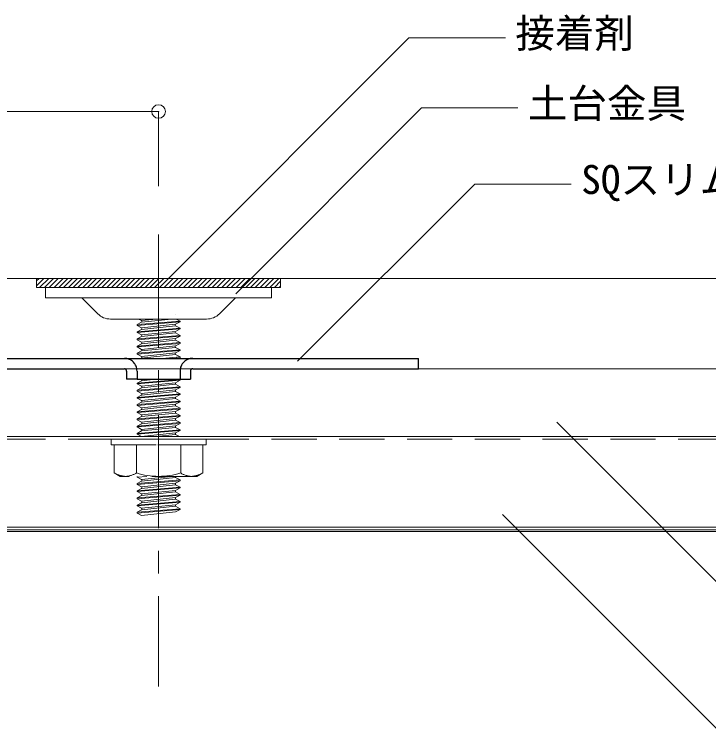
# Model space of a CAD drawing. Units: millimetres on the paper, enlarged 8 times, with parts at other scales. Extents: x -1560 to 1560, y -1077 to 1060.
# Drawn here: x 1064.1 to 1309.9, y -781.8 to -526.9 of the extents above; entities that cross this region are included whole.
import ezdxf
from ezdxf.enums import TextEntityAlignment as Align

# ---------------------------------------------------------------- set-up
doc = ezdxf.new("R2010")
doc.units = ezdxf.units.MM
doc.header["$LTSCALE"] = 8
doc.header["$PDMODE"] = 32
doc.header["$PDSIZE"] = 4.8
doc.linetypes.add('CHAIN1', pattern=[8, 5, -1, 1, -1])
doc.linetypes.add('DASHED2', pattern=[3, 2, -1])
for name, color, linetype, lineweight in [('3-1_吊り材', 7, 'Continuous', 18), ('3-2_野縁受け', 3, 'DASHED2', 18), ('3-3_野縁', 2, 'Continuous', 25), ('3-4_ブレース・補強材', 4, 'Continuous', 9), ('3-5_寸法', 4, 'Continuous', 9), ('3-6_文字', 7, 'Continuous', 18)]:
    doc.layers.add(name, color=color, linetype=linetype, lineweight=lineweight)
doc.styles.add('ＭＳ ゴシック', font='')
doc.styles.get('ＭＳ ゴシック').set_extended_font_data('MS Gothic')

msp = doc.modelspace()

# ---------------------------------------------------------------- linework, layer by layer
at = {"layer": '3-1_吊り材'}
for p, q in [((795.147, -620.341), (1435.147, -620.341)), ((1075.147, -627.221), (1075.147, -623.541)), ((1155.147, -623.541), (1075.147, -623.541)), ((1155.147, -627.221), (1155.147, -623.541)), ((1155.147, -627.221), (1075.147, -627.221)), ((1093.592, -632.866), (1087.947, -627.221)), ((1136.702, -632.866), (1142.347, -627.221)), ((1098.118, -634.741), (1132.176, -634.741)), ((1435.147, -652.341), (795.147, -652.341)), ((1435.147, -676.341), (804.605, -676.341))]:
    msp.add_line(p, q, dxfattribs=at)
for centre, start, end in [((1098.118, -628.341), 225, 270), ((1132.176, -628.341), 270, 315)]:
    msp.add_arc(centre, 6.4, start, end, dxfattribs=at)
at = {"layer": '3-2_野縁受け', "linetype": 'Continuous'}
for p, q in [((1122.767, -635.434), (1107.527, -636.704)), ((1107.527, -636.986), (1122.767, -635.716)), ((1107.527, -636.704), (1109.153, -635.858)), ((1107.527, -636.986), (1107.527, -636.704)), ((1107.527, -636.986), (1109.153, -637.833)), ((1108.093, -634.741), (1109.153, -635.293)), ((1114.359, -634.741), (1109.153, -635.293)), ((1109.153, -635.858), (1119.697, -634.741)), ((1121.141, -636.563), (1109.153, -637.833)), ((1109.153, -638.398), (1121.141, -637.128)), ((1122.767, -635.716), (1121.141, -636.563)), ((1122.767, -637.974), (1121.141, -637.128)), ((1122.767, -635.434), (1121.435, -634.741)), ((1122.767, -635.716), (1122.767, -635.434)), ((1122.767, -637.974), (1107.527, -639.244)), ((1107.527, -639.526), (1122.767, -638.256)), ((1107.527, -639.244), (1109.153, -638.398)), ((1107.527, -639.526), (1107.527, -639.244)), ((1107.527, -639.526), (1109.153, -640.373)), ((1121.141, -639.103), (1109.153, -640.373)), ((1121.141, -639.668), (1109.153, -640.938)), ((1122.767, -638.256), (1121.141, -639.103)), ((1122.767, -640.514), (1121.141, -639.668)), ((1122.767, -638.256), (1122.767, -637.974)), ((1122.767, -638.061), (1122.767, -637.974)), ((1122.767, -640.514), (1107.527, -641.784)), ((1122.767, -640.796), (1107.527, -642.066)), ((1107.527, -641.784), (1109.153, -640.938)), ((1107.527, -642.066), (1107.527, -641.784)), ((1107.527, -642.066), (1109.153, -642.913)), ((1109.153, -642.913), (1121.141, -641.643)), ((1121.141, -642.208), (1109.153, -643.478)), ((1122.767, -640.796), (1121.141, -641.643)), ((1122.767, -643.054), (1121.141, -642.208)), ((1122.767, -640.796), (1122.767, -640.514)), ((1122.767, -643.054), (1107.527, -644.324)), ((1122.767, -643.336), (1107.527, -644.606)), ((1107.527, -644.324), (1109.153, -643.478)), ((1107.527, -644.606), (1107.527, -644.324)), ((1107.527, -644.606), (1109.153, -645.453)), ((1109.153, -645.453), (1121.141, -644.183)), ((1121.141, -644.748), (1109.153, -646.018)), ((1122.767, -643.336), (1121.141, -644.183)), ((1122.767, -645.594), (1121.141, -644.748)), ((1122.767, -643.336), (1122.767, -643.054)), ((1122.767, -645.594), (1107.527, -646.864)), ((1122.767, -645.876), (1107.527, -647.146)), ((1107.527, -646.864), (1109.153, -646.018)), ((1107.527, -647.146), (1107.527, -646.864)), ((1107.527, -647.146), (1109.153, -647.993)), ((1109.153, -647.993), (1121.141, -646.723)), ((1121.141, -647.288), (1109.153, -648.558)), ((1122.767, -645.876), (1121.141, -646.723)), ((1122.767, -648.134), (1121.141, -647.288)), ((1122.767, -645.876), (1122.767, -645.594)), ((1108.955, -648.661), (1109.153, -648.558)), ((1122.767, -648.134), (1116.446, -648.661)), ((1122.767, -648.416), (1119.831, -648.661)), ((1122.767, -648.416), (1122.297, -648.661)), ((1122.767, -648.416), (1122.767, -648.134))]:
    msp.add_line(p, q, dxfattribs=at)
at = {"layer": '3-2_野縁受け'}
for p, q in [((1107.527, -655.146), (1107.527, -654.864)), ((1122.767, -656.134), (1107.527, -657.404)), ((1122.767, -656.416), (1107.527, -657.686)), ((1107.527, -657.404), (1109.153, -656.558)), ((1107.527, -657.686), (1107.527, -657.404)), ((1114.222, -656.021), (1109.153, -656.558)), ((1109.153, -658.533), (1121.141, -657.263)), ((1122.767, -656.416), (1121.141, -657.263)), ((1122.767, -656.134), (1122.549, -656.021)), ((1122.767, -656.416), (1122.767, -656.134)), ((1107.527, -657.686), (1109.153, -658.533)), ((1122.767, -658.674), (1107.527, -659.944)), ((1122.767, -658.956), (1107.527, -660.226)), ((1107.527, -659.944), (1109.153, -659.098)), ((1107.527, -660.226), (1107.527, -659.944)), ((1121.141, -657.828), (1109.153, -659.098)), ((1109.153, -661.073), (1121.141, -659.803)), ((1122.767, -658.674), (1121.141, -657.828)), ((1122.767, -658.956), (1121.141, -659.803)), ((1122.767, -658.956), (1122.767, -658.674)), ((1107.527, -660.226), (1109.153, -661.073)), ((1122.767, -661.214), (1107.527, -662.484)), ((1122.767, -661.496), (1107.527, -662.766)), ((1107.527, -662.484), (1109.153, -661.638)), ((1107.527, -662.766), (1107.527, -662.484)), ((1121.141, -660.368), (1109.153, -661.638)), ((1109.153, -663.613), (1121.141, -662.343)), ((1122.767, -661.214), (1121.141, -660.368)), ((1122.767, -661.496), (1121.141, -662.343)), ((1122.767, -661.496), (1122.767, -661.214)), ((1107.527, -662.766), (1109.153, -663.613)), ((1122.767, -663.754), (1107.527, -665.024)), ((1122.767, -664.036), (1107.527, -665.306)), ((1107.527, -665.024), (1109.153, -664.178)), ((1107.527, -665.306), (1107.527, -665.024)), ((1121.141, -662.908), (1109.153, -664.178)), ((1109.153, -666.153), (1121.141, -664.883)), ((1122.767, -663.754), (1121.141, -662.908)), ((1122.767, -664.036), (1121.141, -664.883)), ((1122.767, -664.036), (1122.767, -663.754)), ((1107.527, -665.306), (1109.153, -666.153)), ((1122.767, -666.294), (1107.527, -667.564)), ((1122.767, -666.576), (1107.527, -667.846)), ((1107.527, -667.564), (1109.153, -666.718)), ((1107.527, -667.846), (1107.527, -667.564)), ((1109.153, -668.693), (1121.141, -667.423)), ((1122.767, -666.576), (1121.141, -667.423)), ((1122.767, -666.576), (1122.767, -666.294)), ((1107.527, -667.846), (1109.153, -668.693)), ((1122.767, -668.834), (1107.527, -670.104)), ((1122.767, -669.116), (1107.527, -670.386)), ((1107.527, -670.104), (1109.153, -669.258)), ((1107.527, -670.386), (1107.527, -670.104)), ((1107.527, -670.386), (1109.153, -671.233)), ((1109.153, -671.233), (1121.141, -669.963)), ((1122.767, -669.116), (1121.141, -669.963)), ((1122.767, -669.116), (1122.767, -668.834)), ((1122.767, -671.374), (1107.527, -672.644)), ((1122.767, -671.656), (1107.527, -672.926)), ((1107.527, -672.644), (1109.153, -671.798)), ((1107.527, -672.926), (1107.527, -672.644)), ((1107.527, -672.926), (1109.153, -673.773)), ((1109.153, -673.773), (1121.141, -672.503)), ((1122.767, -671.656), (1121.141, -672.503)), ((1122.767, -671.656), (1122.767, -671.374)), ((1122.767, -673.914), (1107.527, -675.184)), ((1122.767, -674.196), (1107.527, -675.466)), ((1107.527, -675.184), (1109.153, -674.338)), ((1107.527, -675.466), (1107.527, -675.184)), ((1107.527, -675.466), (1109.153, -676.313)), ((1109.153, -676.313), (1121.141, -675.043)), ((1122.767, -674.196), (1121.141, -675.043)), ((1122.767, -674.196), (1122.767, -673.914)), ((1098.347, -677.301), (1098.347, -679.221)), ((1131.947, -677.301), (1098.347, -677.301)), ((1121.141, -675.608), (1114.222, -676.341)), ((1122.549, -676.341), (1121.141, -675.608)), ((1131.947, -677.301), (1131.947, -679.221)), ((1098.347, -679.221), (1131.947, -679.221)), ((1099.467, -679.221), (1099.467, -689.208)), ((1130.827, -679.221), (1099.467, -679.221)), ((1107.307, -679.221), (1107.307, -689.208)), ((1122.987, -679.221), (1122.987, -689.208)), ((1130.827, -679.221), (1130.827, -689.208)), ((1101.568, -690.421), (1099.467, -689.208)), ((1128.726, -690.421), (1101.568, -690.421)), ((1107.527, -690.706), (1107.527, -690.421)), ((1110.951, -690.421), (1107.527, -690.706)), ((1107.527, -690.706), (1109.153, -691.553)), ((1109.153, -691.553), (1119.834, -690.421)), ((1128.726, -690.421), (1130.827, -689.208)), ((1122.767, -691.694), (1107.527, -692.964)), ((1122.767, -691.976), (1107.527, -693.246)), ((1107.527, -692.964), (1109.153, -692.118)), ((1107.527, -693.246), (1107.527, -692.964)), ((1107.527, -693.246), (1109.153, -694.093)), ((1121.141, -690.848), (1109.153, -692.118)), ((1109.153, -694.093), (1121.141, -692.823)), ((1122.767, -691.694), (1121.141, -690.848)), ((1122.767, -691.976), (1121.141, -692.823)), ((1122.767, -691.976), (1122.767, -691.694)), ((1122.767, -694.234), (1107.527, -695.504)), ((1122.767, -694.516), (1107.527, -695.786)), ((1107.527, -695.504), (1109.153, -694.658)), ((1107.527, -695.786), (1107.527, -695.504)), ((1107.527, -695.786), (1109.153, -696.633)), ((1121.141, -693.388), (1109.153, -694.658)), ((1109.153, -696.633), (1121.141, -695.363)), ((1122.767, -694.234), (1121.141, -693.388)), ((1122.767, -694.516), (1121.141, -695.363)), ((1122.767, -694.516), (1122.767, -694.234)), ((1122.767, -696.774), (1107.527, -698.044)), ((1122.767, -697.056), (1107.527, -698.326)), ((1107.527, -698.044), (1109.153, -697.198)), ((1107.527, -698.326), (1107.527, -698.044)), ((1107.527, -698.326), (1109.153, -699.173)), ((1121.141, -695.928), (1109.153, -697.198)), ((1109.153, -699.173), (1121.141, -697.903)), ((1122.767, -696.774), (1121.141, -695.928)), ((1122.767, -697.056), (1121.141, -697.903)), ((1122.767, -697.056), (1122.767, -696.774)), ((1122.767, -699.314), (1107.527, -700.584)), ((1122.767, -699.596), (1107.527, -700.866)), ((1107.527, -700.584), (1109.153, -699.738)), ((1107.527, -700.866), (1107.527, -700.584)), ((1107.527, -700.866), (1109.153, -701.713)), ((1121.141, -698.468), (1109.153, -699.738)), ((1109.153, -701.713), (1121.141, -700.443)), ((1122.767, -699.314), (1121.141, -698.468)), ((1122.767, -699.596), (1121.141, -700.443)), ((1122.767, -699.596), (1122.767, -699.314)), ((1122.767, -701.854), (1107.527, -703.124)), ((1122.767, -702.136), (1107.527, -703.406)), ((1107.527, -703.124), (1109.153, -702.278)), ((1107.527, -703.406), (1107.527, -703.124)), ((1107.527, -703.406), (1109.153, -704.253)), ((1121.141, -701.008), (1109.153, -702.278)), ((1109.153, -704.253), (1121.141, -702.983)), ((1122.767, -701.854), (1121.141, -701.008)), ((1122.767, -702.136), (1121.141, -702.983)), ((1122.767, -702.136), (1122.767, -701.854))]:
    msp.add_line(p, q, dxfattribs=at)
for points in [[(1122.767, -666.294), (1121.141, -665.448), (1109.153, -666.718)], [(1122.767, -668.834), (1121.141, -667.988), (1109.153, -669.258)], [(1122.767, -671.374), (1121.141, -670.528), (1109.153, -671.798)], [(1122.767, -673.914), (1121.141, -673.068), (1109.153, -674.338)]]:
    msp.add_lwpolyline(points, dxfattribs=at)
at = {"layer": '3-2_野縁受け', "linetype": 'Continuous'}
for centre, start, end in [((1121.788, -632.725), 201.24875, 203.6217), ((1108.506, -635.575), 336.3783, 23.6217), ((1121.788, -636.845), 156.3783, 203.6217), ((1108.506, -638.115), 336.3783, 23.6217), ((1121.788, -639.385), 156.3783, 203.6217), ((1108.506, -640.655), 336.3783, 23.6217), ((1121.788, -641.925), 156.3783, 203.6217), ((1108.506, -643.195), 336.3783, 23.6217), ((1121.788, -644.465), 156.3783, 203.6217), ((1108.506, -645.735), 336.3783, 23.6217), ((1121.788, -647.005), 156.3783, 203.6217), ((1108.506, -648.275), 336.3783, 23.6217)]:
    msp.add_arc(centre, 0.706, start, end, dxfattribs=at)
at = {"layer": '3-2_野縁受け'}
for centre, radius, start, end in [((1108.506, -656.275), 0.706, 336.3783, 21.12362), ((1121.788, -657.545), 0.706, 156.3783, 203.6217), ((1108.506, -658.815), 0.706, 336.3783, 23.6217), ((1121.788, -660.085), 0.706, 156.3783, 203.6217), ((1108.506, -661.355), 0.706, 336.3783, 23.6217), ((1121.788, -662.625), 0.706, 156.3783, 203.6217), ((1108.506, -663.895), 0.706, 336.3783, 23.6217), ((1121.788, -665.165), 0.706, 156.3783, 203.6217), ((1108.506, -666.435), 0.706, 336.3783, 23.6217), ((1121.788, -667.705), 0.706, 156.3783, 203.6217), ((1108.506, -668.975), 0.706, 336.3783, 23.6217), ((1121.788, -670.245), 0.706, 156.3783, 203.6217), ((1108.506, -671.515), 0.706, 336.3783, 23.6217), ((1121.788, -672.785), 0.706, 156.3783, 203.6217), ((1108.506, -674.055), 0.706, 336.3783, 23.6217), ((1121.788, -675.325), 0.706, 156.3783, 203.6217), ((1108.506, -676.595), 0.706, 21.12362, 23.6217), ((1104.591, -679.588), 10.9, 241.95868, 263.65706), ((1103.121, -682.619), 7.807, 271.95541, 302.42882), ((1115.147, -664.475), 25.946, 252.41203, 287.58795), ((1121.788, -690.565), 0.706, 168.2008, 203.6217), ((1127.173, -682.619), 7.807, 237.57117, 268.04457), ((1125.703, -679.588), 10.9, 276.34293, 298.04131), ((1108.506, -691.835), 0.706, 336.3783, 23.6217), ((1121.788, -693.105), 0.706, 156.3783, 203.6217), ((1108.506, -694.375), 0.706, 336.3783, 23.6217), ((1121.788, -695.645), 0.706, 156.3783, 203.6217), ((1108.506, -696.915), 0.706, 336.3783, 23.6217), ((1121.788, -698.185), 0.706, 156.3783, 203.6217), ((1108.506, -699.455), 0.706, 336.3783, 23.6217), ((1121.788, -700.725), 0.706, 156.3783, 203.6217), ((1108.506, -701.995), 0.706, 336.3783, 23.6217)]:
    msp.add_arc(centre, radius, start, end, dxfattribs=at)
at = {"layer": '3-3_野縁'}
for p, q in [((1127.247, -648.661), (1207.147, -648.661)), ((1207.147, -652.341), (1207.147, -648.661)), ((1023.147, -652.341), (1103.047, -652.341)), ((1127.247, -652.341), (1207.147, -652.341)), ((1103.847, -653.141), (1103.847, -656.021)), ((1126.447, -653.141), (1126.447, -656.021)), ((1107.527, -656.021), (1103.847, -656.021)), ((1122.767, -656.021), (1126.447, -656.021))]:
    msp.add_line(p, q, dxfattribs=at)
at = {"layer": '3-3_野縁', "linetype": 'DASHED2'}
for p, q in [((1107.527, -653.141), (1107.527, -656.021)), ((1122.767, -653.141), (1122.767, -656.021)), ((1107.527, -656.021), (1122.767, -656.021))]:
    msp.add_line(p, q, dxfattribs=at)
at = {"layer": '3-3_野縁'}
msp.add_lwpolyline([(1023.147, -648.661), (1103.047, -648.661), (1127.247, -648.661)], dxfattribs=at)
at = {"layer": '3-3_野縁', "linetype": 'DASHED2'}
for centre, start, end in [((1103.047, -653.141), 0, 90), ((1127.247, -653.141), 90, 180)]:
    msp.add_arc(centre, 4.48, start, end, dxfattribs=at)
at = {"layer": '3-3_野縁'}
for centre, start, end in [((1103.047, -653.141), 0, 90), ((1127.247, -653.141), 90, 180)]:
    msp.add_arc(centre, 0.8, start, end, dxfattribs=at)
at = {"layer": '3-4_ブレース・補強材'}
for p, q in [((1071.947, -620.341), (1158.347, -620.341)), ((1071.947, -623.541), (1071.947, -620.341)), ((1071.947, -621.231), (1072.837, -620.341)), ((1071.947, -622.928), (1074.534, -620.341)), ((1073.031, -623.541), (1076.231, -620.341)), ((1074.728, -623.541), (1077.928, -620.341)), ((1076.425, -623.541), (1079.625, -620.341)), ((1078.122, -623.541), (1081.322, -620.341)), ((1079.819, -623.541), (1083.019, -620.341)), ((1081.516, -623.541), (1084.716, -620.341)), ((1083.213, -623.541), (1086.413, -620.341)), ((1084.911, -623.541), (1088.111, -620.341)), ((1086.608, -623.541), (1089.808, -620.341)), ((1088.305, -623.541), (1091.505, -620.341)), ((1090.002, -623.541), (1093.202, -620.341)), ((1091.699, -623.541), (1094.899, -620.341)), ((1093.396, -623.541), (1096.596, -620.341)), ((1095.093, -623.541), (1098.293, -620.341)), ((1096.79, -623.541), (1099.99, -620.341)), ((1098.487, -623.541), (1101.687, -620.341)), ((1100.184, -623.541), (1103.384, -620.341)), ((1101.881, -623.541), (1105.081, -620.341)), ((1103.578, -623.541), (1106.778, -620.341)), ((1105.275, -623.541), (1108.475, -620.341)), ((1106.972, -623.541), (1110.172, -620.341)), ((1108.669, -623.541), (1111.869, -620.341)), ((1110.366, -623.541), (1113.566, -620.341)), ((1112.063, -623.541), (1115.263, -620.341)), ((1113.761, -623.541), (1116.961, -620.341)), ((1115.458, -623.541), (1118.658, -620.341)), ((1117.155, -623.541), (1120.355, -620.341)), ((1118.852, -623.541), (1122.052, -620.341)), ((1120.549, -623.541), (1123.749, -620.341)), ((1122.246, -623.541), (1125.446, -620.341)), ((1123.943, -623.541), (1127.143, -620.341)), ((1125.64, -623.541), (1128.84, -620.341)), ((1127.337, -623.541), (1130.537, -620.341)), ((1129.034, -623.541), (1132.234, -620.341)), ((1130.731, -623.541), (1133.931, -620.341)), ((1132.428, -623.541), (1135.628, -620.341)), ((1134.125, -623.541), (1137.325, -620.341)), ((1135.822, -623.541), (1139.022, -620.341)), ((1137.519, -623.541), (1140.719, -620.341)), ((1139.216, -623.541), (1142.416, -620.341)), ((1140.913, -623.541), (1144.113, -620.341)), ((1142.61, -623.541), (1145.81, -620.341)), ((1144.308, -623.541), (1147.508, -620.341)), ((1146.005, -623.541), (1149.205, -620.341)), ((1147.702, -623.541), (1150.902, -620.341)), ((1149.399, -623.541), (1152.599, -620.341)), ((1151.096, -623.541), (1154.296, -620.341)), ((1152.793, -623.541), (1155.993, -620.341)), ((1154.49, -623.541), (1157.69, -620.341)), ((1156.187, -623.541), (1158.347, -621.381)), ((1158.347, -623.541), (1158.347, -620.341)), ((1071.947, -623.541), (1158.347, -623.541)), ((1157.884, -623.541), (1158.347, -623.078)), ((1084.107, -676.341), (1146.187, -676.341)), ((1435.147, -708.372), (779.036, -708.372)), ((1435.147, -709.332), (779.996, -709.332)), ((780.605, -709.941), (1435.147, -709.941))]:
    msp.add_line(p, q, dxfattribs=at)
at = {"layer": '3-4_ブレース・補強材', "linetype": 'DASHED2'}
msp.add_line((1435.147, -677.301), (805.565, -677.301), dxfattribs=at)
at = {"layer": '3-5_寸法'}
for p, q in [((433.956, -561.283), (1115.147, -561.283)), ((1115.147, -561.283), (1115.147, -587.653))]:
    msp.add_line(p, q, dxfattribs=at)
at = {"layer": '3-5_寸法', "color": 7}
msp.add_point((1115.147, -561.283), dxfattribs=at)
at = {"layer": '3-6_文字'}
for p, q in [((1118.658, -620.341), (1203.823, -535.176)), ((1203.823, -535.176), (1237.948, -535.176)), ((1164.394, -649.66), (1227.114, -586.94)), ((1227.114, -586.94), (1261.239, -586.94)), ((1256.148, -671.239), (1325.7, -740.791)), ((1236.99, -703.92), (1314.881, -781.811))]:
    msp.add_line(p, q, dxfattribs=at)
at = {"layer": '3-6_文字', "color": 4, "linetype": 'CHAIN1', "lineweight": 9}
msp.add_line((1115.147, -604.781), (1115.147, -764.781), dxfattribs=at)
at = {"layer": '3-6_文字'}
msp.add_lwpolyline([(1142.456, -625.819), (1208.281, -559.994), (1242.406, -559.994)], dxfattribs=at)

# ---------------------------------------------------------------- texts
at = {"layer": '3-6_文字', "style": 'ＭＳ ゴシック'}
for s, p in [('接着剤', (1241.488, -541.785)), ('土台金具', (1245.946, -566.603)), ('SQスリムwallプレート', (1264.779, -593.549))]:
    msp.add_text(s, height=10.26, dxfattribs=at).set_placement(p, align=Align.BOTTOM_LEFT)

doc.saveas('drawing.dxf')
